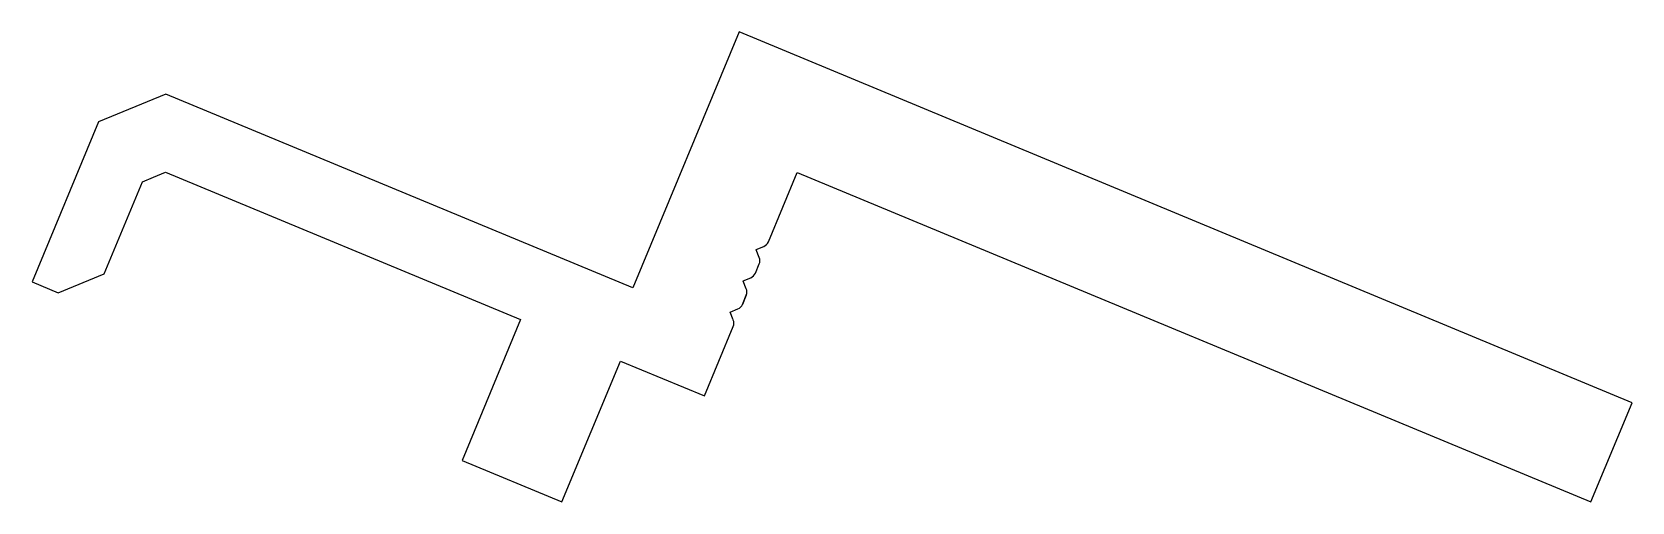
# Model space of a CAD drawing. Extents: x -26.4 to 20.9, y 0.2 to 14.1.
import ezdxf

# ---------------------------------------------------------------- set-up
doc = ezdxf.new("R2010")
doc.units = 0
doc.layers.get('0').update_dxf_attribs({"linetype": 'CONTINUOUS'})

msp = doc.modelspace()

# ---------------------------------------------------------------- linework, layer by layer
at = {"color": 7}
for p, q in [((-5.448, 14.082), (-8.587, 6.519)), ((20.944, 3.128), (-5.448, 14.082)), ((-22.393, 12.25), (-24.39, 11.424)), ((-8.587, 6.519), (-22.393, 12.25)), ((-24.39, 11.424), (-26.351, 6.698)), ((-22.761, 9.793), (-22.401, 9.942)), ((-22.401, 9.942), (-11.911, 5.588)), ((-4.584, 7.882), (-3.733, 9.932)), ((-3.733, 9.932), (19.727, 0.196)), ((-24.215, 6.94), (-23.087, 9.658)), ((-23.087, 9.658), (-22.761, 9.793)), ((-4.855, 7.42), (-4.947, 7.643)), ((-4.943, 7.654), (-4.719, 7.746)), ((-4.967, 6.958), (-4.855, 7.228)), ((-26.351, 6.698), (-25.578, 6.377)), ((-25.578, 6.377), (-24.215, 6.94)), ((-5.238, 6.496), (-5.331, 6.72)), ((-5.326, 6.73), (-5.103, 6.823)), ((-5.351, 6.034), (-5.238, 6.305)), ((-5.238, 6.305), (-5.351, 6.034)), ((-5.351, 6.034), (-5.238, 6.305)), ((-5.238, 6.305), (-5.351, 6.034)), ((-5.351, 6.034), (-5.238, 6.305)), ((-5.71, 5.807), (-5.486, 5.899)), ((-5.622, 5.573), (-5.71, 5.807)), ((-11.911, 5.588), (-13.64, 1.422)), ((-6.473, 3.331), (-5.622, 5.381)), ((-5.622, 5.381), (-5.622, 5.381)), ((-5.622, 5.381), (-5.622, 5.381)), ((-10.685, 0.196), (-8.956, 4.361)), ((-8.956, 4.361), (-6.473, 3.331)), ((19.727, 0.196), (20.944, 3.128)), ((-13.64, 1.422), (-10.685, 0.196))]:
    msp.add_line(p, q, dxfattribs=at)
for centre, radius, start, end in [((-4.94, 7.646), 0.008, 112.4601, 202.4601), ((-4.815, 7.977), 0.25, 292.4601, 337.4601), ((-5.086, 7.324), 0.25, 337.4601, 22.4601), ((-5.323, 6.723), 0.008, 112.4601, 202.4601), ((-5.198, 7.054), 0.25, 292.4601, 337.4601), ((-5.469, 6.401), 0.25, 337.4601, 22.4601), ((-5.581, 6.13), 0.25, 292.4601, 337.4601), ((-5.853, 5.477), 0.25, 337.4601, 22.4601)]:
    msp.add_arc(centre, radius, start, end, dxfattribs=at)

doc.saveas('drawing.dxf')
